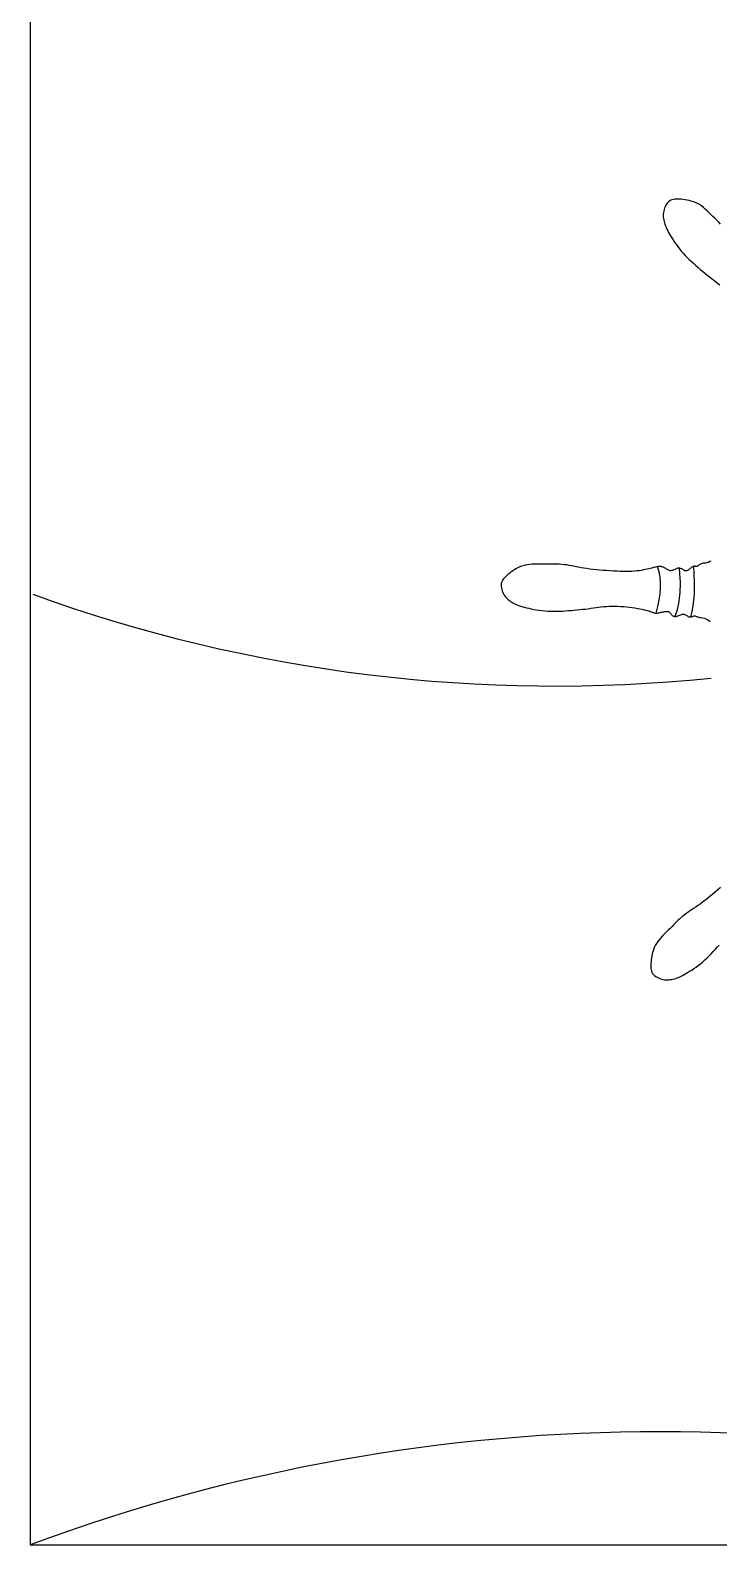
# Model space of a CAD drawing. Header units: inches. Extents: x 7.5 to 50, y 15.4 to 40.2.
# Drawn here: x 9.1554 to 9.2803, y 21.2337 to 21.5087 of the extents above; entities that cross this region are included whole.
import ezdxf

# ---------------------------------------------------------------- set-up
doc = ezdxf.new("R2010")
doc.units = ezdxf.units.IN
doc.header["$MEASUREMENT"] = 0
doc.layers.add('02', color=2, linetype='Continuous')

msp = doc.modelspace()

# ---------------------------------------------------------------- linework, layer by layer
at = {"layer": '02'}
for points in [[(9.456908266101955, 22.28683485077014), (9.155375230866476, 22.28683485077014), (9.155375230866476, 21.23401932710218), (10.26898316018748, 21.23401932710218), (10.26898316018748, 21.53794742017013)], [(9.280670071062623, 21.47355528553559), (9.280316495145662, 21.47391592717864), (9.279958579963996, 21.47427514822008), (9.279600394233121, 21.474631737926), (9.279246006901367, 21.4749844855916), (9.278898404953061, 21.47533178864357), (9.278556248447849, 21.47567047693261), (9.278217115248545, 21.47599698848459), (9.277878583683624, 21.47630776126713), (9.2775382316159, 21.47659923329153), (9.277193637141018, 21.47686784256909), (9.276842378354623, 21.47711002706743), (9.276482033352359, 21.47732222479787), (9.276111240773453, 21.47750199942053), (9.275732880034475, 21.47765141710367), (9.2753508920269, 21.47777366972256), (9.27496921694371, 21.47787194913796), (9.274591794977887, 21.47794944718149), (9.274222566555245, 21.47800935569936), (9.273865472101598, 21.47805486656686), (9.273524451809926, 21.47808917161561), (9.2732026305003, 21.478114378254), (9.2728998712683, 21.4781282560372), (9.272615221603765, 21.47812749009714), (9.272347728530868, 21.47810876553664), (9.272096440005107, 21.4780687674585), (9.27186040328349, 21.4780041810092), (9.271638665623023, 21.47791169127701), (9.271430274746372, 21.47778798339383), (9.271234671859993, 21.47763103198046), (9.2710528744338, 21.47744396970044), (9.270886294119983, 21.47723121874984), (9.270736342105074, 21.47699720132474), (9.270604430041267, 21.47674633960666), (9.270491969347923, 21.47648305579165), (9.270400371211572, 21.47621177206126), (9.270331047284408, 21.47593691059698), (9.270284840879022, 21.47566229984765), (9.270260323579414, 21.47538939320035), (9.270255499095647, 21.47511905028038), (9.27026837067212, 21.47485213075667), (9.270296942018895, 21.47458949423996), (9.270339216380371, 21.47433200038464), (9.27039319746661, 21.47408050881601), (9.270456888754843, 21.4738358791739), (9.27052891561295, 21.4735980878551), (9.27061039213556, 21.47336357821147), (9.270703053143798, 21.4731279103518), (9.270808634855776, 21.472886644414), (9.27092887279111, 21.47263534047776), (9.271065502236588, 21.47236955865188), (9.271220258711828, 21.47208485907428), (9.27139487820211, 21.47177680183919), (9.271590710426672, 21.47144242702885), (9.271807562601744, 21.47108469456104), (9.272044856143175, 21.47070804431238), (9.272302012466817, 21.4703169162032), (9.27257845322135, 21.46991575009557), (9.272873599589794, 21.46950898589527), (9.27318687345366, 21.46910106347892), (9.27351769576314, 21.46869642275229), (9.273865199224083, 21.4682987314383), (9.274227358908384, 21.46790856864497), (9.274601860479443, 21.46752574132658), (9.274986389833494, 21.46715005645198), (9.275378632866769, 21.46678132094636), (9.275776275708331, 21.46641934179312), (9.276177004021584, 21.466063925932), (9.276578503702758, 21.46571488031729), (9.276978846215634, 21.46537204407756), (9.277377646225496, 21.46503538505309), (9.277774903266682, 21.46470490324388), (9.278170617804854, 21.46438059866447), (9.27856478937435, 21.46406247130032), (9.278957418208002, 21.46375052118052), (9.279348504305808, 21.46344474829053), (9.2797380479006, 21.46314515267401), (9.280126016396089, 21.46285115517927), (9.280512249139129, 21.46255986023713)], [(9.278897379799737, 21.41246114928177), (9.278720007319926, 21.41235122348841), (9.278422125191419, 21.41221470597626), (9.278155935504465, 21.4121324031959), (9.277917831013902, 21.41208855932306), (9.277704204008906, 21.4120674185771), (9.277511447244315, 21.41205322514831), (9.277335953242137, 21.41203022322694), (9.27717463583219, 21.41198627215014), (9.277026493377043, 21.41192369172601), (9.276891045314251, 21.41184841688042), (9.276767811314194, 21.41176638256835), (9.276656310348763, 21.41168352373021), (9.276556062554, 21.41160577529187), (9.276466586901797, 21.41153907219374), (9.276387403295367, 21.41148934937625), (9.276317815803914, 21.41146084787866), (9.276256268187417, 21.41145103317937), (9.27620098930317, 21.41145567685559), (9.276150207077144, 21.41147055049911), (9.276102150599463, 21.41149142567262), (9.27605504802893, 21.41151407396789), (9.276007128222837, 21.41153426696216), (9.275956619572817, 21.41154777623266), (9.275901955128639, 21.41155107813498), (9.275842384709968, 21.41154346818181), (9.275777362328945, 21.41152494662052), (9.275706342929034, 21.41149551374216), (9.275628780056714, 21.41145516982321), (9.275544128655447, 21.41140391509649), (9.275451842504545, 21.41134174988216), (9.275351376314639, 21.41126867444215), (9.275242661167859, 21.41118543914596), (9.27512753689195, 21.41109579490982), (9.275008320850311, 21.41100424271387), (9.274887329940675, 21.41091528359645), (9.274766881293608, 21.4108334185377), (9.274649291574015, 21.41076314857597), (9.274536878145291, 21.41070897470596), (9.274431958138003, 21.41067539792235), (9.274336053100406, 21.41066553262605), (9.274247504346995, 21.41067694663904), (9.274163858308448, 21.41070582118952), (9.27408266118261, 21.41074833746203), (9.27400145916733, 21.41080067668478), (9.273917798227622, 21.4108590200423), (9.273829224794163, 21.41091954877735), (9.27373328483197, 21.41097844405991), (9.273628161330699, 21.41103225062503), (9.273514582584603, 21.41107896710415), (9.273393913912578, 21.41111695566466), (9.273267520633517, 21.41114457845939), (9.273136767367824, 21.41116019764119), (9.273003019667222, 21.41116217534833), (9.272867642617776, 21.41114887374821), (9.272732001305549, 21.41111865497911), (9.2725971872406, 21.41107110923), (9.27246319809462, 21.41101073864517), (9.27232975842896, 21.41094327343414), (9.272196592339306, 21.41087444377732), (9.272063423921345, 21.4108099798697), (9.271929977736427, 21.41075561187714), (9.271795977647407, 21.41071707002371), (9.271661148215635, 21.41070008446074), (9.271525350674047, 21.41070870270156), (9.271388995968728, 21.41074024141668), (9.271252631950183, 21.41079033456587), (9.271116806468918, 21.41085461613799), (9.270982067375435, 21.41092872009282), (9.270848962753071, 21.41100828041923), (9.27071804045233, 21.41108893109155), (9.270589848090886, 21.41116630608409), (9.270464570070608, 21.4112366762212), (9.270340933273538, 21.41129885975639), (9.27021730090025, 21.41135231177865), (9.270092036151318, 21.41139648742061), (9.269963501761659, 21.41143084178581), (9.269830061397506, 21.41145482996323), (9.269690077793776, 21.41146790707095), (9.269541914383872, 21.41146952821251), (9.269384001889257, 21.41145939858067), (9.269215044374569, 21.41143822372502), (9.269033813425331, 21.41140695926985), (9.268839080394237, 21.41136656085397), (9.26862961686681, 21.41131798410166), (9.268404195127069, 21.4112621846372), (9.268161586062043, 21.41120011809941), (9.267900561955749, 21.41113274012711), (9.267619916745453, 21.41106121095905), (9.267318535172372, 21.41098750942289), (9.266995325027956, 21.41091381891707), (9.266649193637996, 21.41084232289828), (9.266279048328279, 21.41077520479408), (9.265883796424596, 21.41071464803205), (9.265462345718397, 21.41066283603974), (9.265013603535472, 21.41062195224473), (9.264537046239703, 21.41059365681682), (9.264034424484699, 21.41057751683653), (9.263508058427824, 21.41057257611207), (9.262960267527951, 21.41057787845163), (9.262393371942444, 21.41059246767797), (9.261809691363005, 21.41061538759929), (9.261211545248507, 21.41064568203834), (9.260601253756313, 21.41068239478879), (9.259981704684897, 21.41072472855118), (9.259358060122459, 21.41077252155188), (9.258736050031139, 21.41082577090962), (9.258121404373078, 21.41088447372855), (9.257519853110416, 21.41094862711285), (9.256937126438125, 21.41101822816669), (9.256378954318343, 21.41109327399423), (9.255851066946043, 21.41117376172875), (9.255357056898056, 21.41125928024955), (9.254891968606962, 21.41134778560914), (9.254448708887203, 21.41143682567887), (9.254020184320389, 21.41152394828638), (9.253599302186622, 21.41160670131755), (9.253178969067513, 21.41168263258547), (9.252752092010333, 21.41174928994693), (9.252311578062354, 21.41180422127324), (9.251852138242675, 21.41184571993032), (9.25137570155318, 21.41187506143721), (9.250886001200406, 21.4118942668221), (9.250386770390897, 21.41190535717138), (9.24988174233119, 21.41191035349872), (9.249374650460659, 21.41191127684684), (9.248869227753012, 21.41191014828761), (9.248369207880451, 21.41190898884921), (9.247877835803656, 21.4119087775263), (9.247396405828177, 21.41190632509203), (9.2469257240137, 21.411897400286), (9.246466596419914, 21.41187777180418), (9.246019829339339, 21.41184320838617), (9.245586228831662, 21.41178947874247), (9.245166600956573, 21.4117123516127), (9.24476175223942, 21.41160759569281), (9.244372442406593, 21.41147252548505), (9.243999246782614, 21.41131063844038), (9.243642694824366, 21.4111269777724), (9.243303315755902, 21.41092658672384), (9.242981638568445, 21.41071450849373), (9.242678192951708, 21.41049578631024), (9.242393507896914, 21.41027546338697), (9.242128112860946, 21.41005858295208), (9.241882727057664, 21.40984884475726), (9.24165883105713, 21.40964457473562), (9.24145809472072, 21.40944275532926), (9.241282189073964, 21.40924036902394), (9.241132783978237, 21.40903439824721), (9.24101155022624, 21.40882182549937), (9.240920158145009, 21.40859963322252), (9.240860278294413, 21.40836480388786), (9.240832947702138, 21.40811551035691), (9.2408366704313, 21.40785468722712), (9.240869317944153, 21.40758645948623), (9.240928761237292, 21.407314952122), (9.241012871307312, 21.40704429016584), (9.241119519383638, 21.40677859857639), (9.241246576230033, 21.40652200237052), (9.241391913308753, 21.40627862655052), (9.241553419544353, 21.40605177461945), (9.241729057435869, 21.40584146419966), (9.241916807177468, 21.40564689139971), (9.242114649428977, 21.40546725235723), (9.242320564384563, 21.4053017432099), (9.242532532471223, 21.40514956006624), (9.242748534348785, 21.40500989907847), (9.242966550211413, 21.40488195634058), (9.243185624754979, 21.40476474328276), (9.243409060682161, 21.40465653238895), (9.243641224266021, 21.40455541143562), (9.243886482710941, 21.40445946817014), (9.244149202289982, 21.40436679039809), (9.244433749974696, 21.40427546586685), (9.244744492503806, 21.40418358235289), (9.2450857963832, 21.40408922761814), (9.245460709598838, 21.4039912632226), (9.245867002098812, 21.40389164577315), (9.246301126009776, 21.40379310567474), (9.246759532294227, 21.40369837331779), (9.247238672613157, 21.40361017912179), (9.247734998394726, 21.40353125346261), (9.248244961067094, 21.40346432673065), (9.24876501205842, 21.40341212935997), (9.24929194435942, 21.40337664116775), (9.249823916745363, 21.40335683988193), (9.250359429088412, 21.40335095267179), (9.250896981726392, 21.40335720667751), (9.251435074764295, 21.40337382909744), (9.251972208539947, 21.40339904708632), (9.25250688339117, 21.40343108779886), (9.253037598957299, 21.40346817841888), (9.253563105636267, 21.40350884157775), (9.254083153833626, 21.40355278179883), (9.254597742850883, 21.40359999909666), (9.2551068731537, 21.40365049347125), (9.255610544742076, 21.40370426490805), (9.256108757383181, 21.4037613134216), (9.256601511077015, 21.40382163902647), (9.257088805823578, 21.40388524169354), (9.2575710285874, 21.40395168923093), (9.258050113259806, 21.40401882050461), (9.258528380230992, 21.40408404218866), (9.259008150123982, 21.40414476089897), (9.259491743561803, 21.4041983833387), (9.25998148140031, 21.4042423161383), (9.260479684029697, 21.40427396595729), (9.26098867207299, 21.40429073945521), (9.261509583606376, 21.40429077152763), (9.2620388251217, 21.40427510994156), (9.262571621029629, 21.40424553070003), (9.263103195275171, 21.40420380982065), (9.263628771803333, 21.40415172330646), (9.264143574559121, 21.40409104717506), (9.264642827953203, 21.40402355741495), (9.265121755930586, 21.40395103005827), (9.26557608278933, 21.40387510440738), (9.266003534006877, 21.40379687306373), (9.266402335879384, 21.40371729192808), (9.266770713771685, 21.40363731690119), (9.267106894212766, 21.40355790389837), (9.267409102800293, 21.40348000882037), (9.267675565597592, 21.40340458756797), (9.267904508435159, 21.40333259605647), (9.268095635152413, 21.40326501217456), (9.268254561624481, 21.4032029017773), (9.268388381735413, 21.40314735267854), (9.26850418936926, 21.40309945276491), (9.268609078177242, 21.40306028983574), (9.26871014204341, 21.40303095174855), (9.268814474618985, 21.40301252634632), (9.268929169788017, 21.40300610147202), (9.269059639000325, 21.40301222008672), (9.269204564434467, 21.40302924571112), (9.269360945369108, 21.40305499702769), (9.269525781781404, 21.40308729268978), (9.26969607318285, 21.40312395133621), (9.269868819084941, 21.40316279163486), (9.270041019464834, 21.40320163226821), (9.270209673601194, 21.40323829186051), (9.270372190554617, 21.4032706798254), (9.270527616417958, 21.40329706853041), (9.270675405901848, 21.40331582107425), (9.270815014182581, 21.40332530057018), (9.270945896669282, 21.40332387013147), (9.271067508072584, 21.40330989284227), (9.27117930380161, 21.4032817318304), (9.271280739032655, 21.40323775019457), (9.271371722728937, 21.40317722035358), (9.27145398202817, 21.40310305191921), (9.271529697622164, 21.40301906382334), (9.271601050435557, 21.40292907502695), (9.271670221392988, 21.40283690443281), (9.271739391651927, 21.40274637100189), (9.271810741904183, 21.40266129365151), (9.271886453307225, 21.40258549131355), (9.271968434141009, 21.40252219187929), (9.272057502572416, 21.4024722589758), (9.272154203890814, 21.4024359652041), (9.272259084084062, 21.40241358313612), (9.27237268867436, 21.40240538537288), (9.272495563183902, 21.40241164450087), (9.27262825313489, 21.402432633092), (9.272771304282351, 21.4024686237473), (9.27292467122431, 21.40251888887102), (9.27308594649191, 21.40257870008023), (9.273252130993633, 21.40264232886799), (9.27342022680211, 21.40270404665458), (9.273587234825818, 21.40275812491851), (9.273750156904562, 21.40279883510917), (9.27390599441248, 21.40282044867596), (9.274051748490884, 21.40281723708282), (9.274185329251914, 21.40278565420264), (9.274308280129908, 21.40273088358769), (9.274423053297205, 21.40266029122828), (9.274532100693314, 21.40258124310018), (9.274637874257742, 21.4025011051937), (9.274742826162829, 21.40242724347005), (9.274849408115251, 21.40236702391955), (9.27496007252018, 21.40232781251795), (9.275076499017878, 21.40231474728458), (9.275197279914273, 21.40232405435487), (9.27532023544888, 21.40234973195144), (9.275443185861214, 21.40238577822416), (9.275563950925125, 21.40242619139568), (9.27568035111296, 21.40246496963042), (9.275790206664233, 21.40249611112191), (9.275891337585627, 21.40251361404913), (9.275983007200985, 21.40251303345682), (9.276070251171468, 21.40249615175086), (9.276159548242568, 21.40246630815924), (9.276257376926942, 21.4024268419245), (9.276370216202913, 21.40238109230373), (9.27650454458314, 21.40233239855403), (9.276666841045945, 21.40228409988882), (9.276863584103985, 21.40223953556521), (9.277098707430987, 21.4021992265854), (9.277365963016628, 21.40215242090304), (9.27765655824448, 21.4020855482169), (9.277961700265287, 21.40198503825483), (9.27827259622979, 21.40183732071561), (9.278580452823071, 21.40162882531255), (9.278755917022927, 21.40146117416695)], [(9.268994404510586, 21.40300916077937), (9.269287096844046, 21.40424565673417), (9.269519338659002, 21.40540706124117), (9.269683481934472, 21.40650479670982), (9.269771878882302, 21.40755028559321), (9.269776881481512, 21.40855495030079), (9.269690841943948, 21.4095302132711), (9.269506112248628, 21.4104874969427), (9.269215044374569, 21.41143822372502)], [(9.273136767367824, 21.41116019764119), (9.273219473236232, 21.410214758923), (9.273273464334189, 21.40937133547519), (9.273301572115152, 21.40861687842077), (9.273306627799748, 21.40793833894092), (9.273291462142943, 21.40732266818774), (9.273258907063855, 21.40675681734243), (9.27321179308462, 21.40622773752799), (9.273152952124356, 21.40572237991106), (9.273084771162821, 21.40523050374137), (9.273007864174424, 21.40475310045546), (9.272922400892703, 21.4042939696166), (9.272828551284029, 21.40385691072985), (9.27272648531477, 21.40344572332939), (9.272616372951298, 21.40306420694939), (9.27249838415998, 21.40271616112401), (9.27237268867436, 21.40240538537288)], [(9.27574185262899, 21.41151023018134), (9.275798133150666, 21.41007656676189), (9.27583973742555, 21.40876637231228), (9.275856238598926, 21.40755868254306), (9.275837210747405, 21.40643253317936), (9.2757722272491, 21.40536695996085), (9.275650861947788, 21.40434099859809), (9.275462688221587, 21.40333368481621), (9.275197279914273, 21.40232405435487)], [(9.28065382088068, 21.35325671292336), (9.280185799156307, 21.35284856019386), (9.279711021152316, 21.3524413716597), (9.279233540450214, 21.35203919704615), (9.278757411097168, 21.35164608603478), (9.278286686907514, 21.35126608837997), (9.277825421695589, 21.35090325374873), (9.277377668810068, 21.35056163190999), (9.27694748276378, 21.35024527254533), (9.276537694078861, 21.34995642549726), (9.27614624429959, 21.34969014112099), (9.275769851445212, 21.34943966991811), (9.275405234000637, 21.34919826236106), (9.275049109985112, 21.34895916892234), (9.274698198116376, 21.34871564008896), (9.274349216646506, 21.3484609263625), (9.27399888382758, 21.34818827821542), (9.273644666927858, 21.34789274917527), (9.273287027650504, 21.34757660510619), (9.272927176947697, 21.34724391491287), (9.272566325305952, 21.34689874747088), (9.272205683677448, 21.34654517168489), (9.271846462781532, 21.34618725647412), (9.27148987310472, 21.34582907074324), (9.271137125366359, 21.34547468336783), (9.270789822372599, 21.34512708147773), (9.270451134112655, 21.34478492491431), (9.270124622429712, 21.34444579177322), (9.26981384963262, 21.34410726013554), (9.269522377564563, 21.34376690805326), (9.26925376830156, 21.34342231359293), (9.269011583919628, 21.34307105485019), (9.268799386029123, 21.34271070989158), (9.268619611435561, 21.34233991715261), (9.26847019376698, 21.3419615566028), (9.268347941148086, 21.34157956858068), (9.268249661703585, 21.34119789342473), (9.268172163791014, 21.34082047147346), (9.268112255302249, 21.34045124306537), (9.268066744361995, 21.34009414853896), (9.26803243932779, 21.33975312824729), (9.268007232616647, 21.33943130701042), (9.267993354978962, 21.33912854777842), (9.26799412075895, 21.33884389798292), (9.268012845464973, 21.33857640508464), (9.268052843441247, 21.33832511650068), (9.268117429963304, 21.33808907969175), (9.26820991960819, 21.33786734208949), (9.268333627651437, 21.33765895112553), (9.268490579021154, 21.33746334826825), (9.268677641213863, 21.33728155092937), (9.268890392077147, 21.33711497055734), (9.269124409691422, 21.3369650186152), (9.269375271438612, 21.33683310650773), (9.269638555166303, 21.33672064568342), (9.26990983895491, 21.33662904757617), (9.270184700419186, 21.33655972364901), (9.27045931112486, 21.33651351731638), (9.270732217743053, 21.33648900011864), (9.271002560663028, 21.33648417553301), (9.27126948027405, 21.33649704710948), (9.271532116732551, 21.33652561833984), (9.271789610660626, 21.33656789274497), (9.272041102214708, 21.33662187383121), (9.27228573178406, 21.336685565134), (9.272523523117407, 21.33675759215217), (9.272758032702832, 21.33683906847106), (9.27299370062071, 21.33693172969758), (9.273234966485752, 21.337037311395), (9.273486270378335, 21.33715754915571), (9.273752052378832, 21.33729417858664), (9.274036751869126, 21.33744893525105), (9.274344809162422, 21.33762355474133), (9.274679184001862, 21.33781938698045), (9.275036916411473, 21.33803623909731), (9.275413566543712, 21.33827353259509), (9.275804694783865, 21.33853068893328), (9.276205860818727, 21.3388071296005), (9.276612625033586, 21.33910227605626), (9.277020547580896, 21.33941554980371), (9.277425188147454, 21.33974637228781), (9.27782287941779, 21.34009387571965), (9.278213042342095, 21.34045603527299), (9.27859586970414, 21.34083053680039), (9.278971554520531, 21.3412150661981), (9.2793402900407, 21.34160730934779), (9.279702269048421, 21.34200495211659), (9.280057685025959, 21.34240568040074), (9.280406730757086, 21.34280718006736)]]:
    msp.add_lwpolyline(points, dxfattribs=at)
for centre, radius, start, end in [((9.25059579503256, 21.66777535115504), 0.2779892803028675, 250.0664933504339, 275.8560774103674), ((9.269274022006421, 20.92766132663488), 0.3268457725877308, 69.43023038548978, 110.3942939624374)]:
    msp.add_arc(centre, radius, start, end, dxfattribs=at)

doc.saveas('drawing.dxf')
